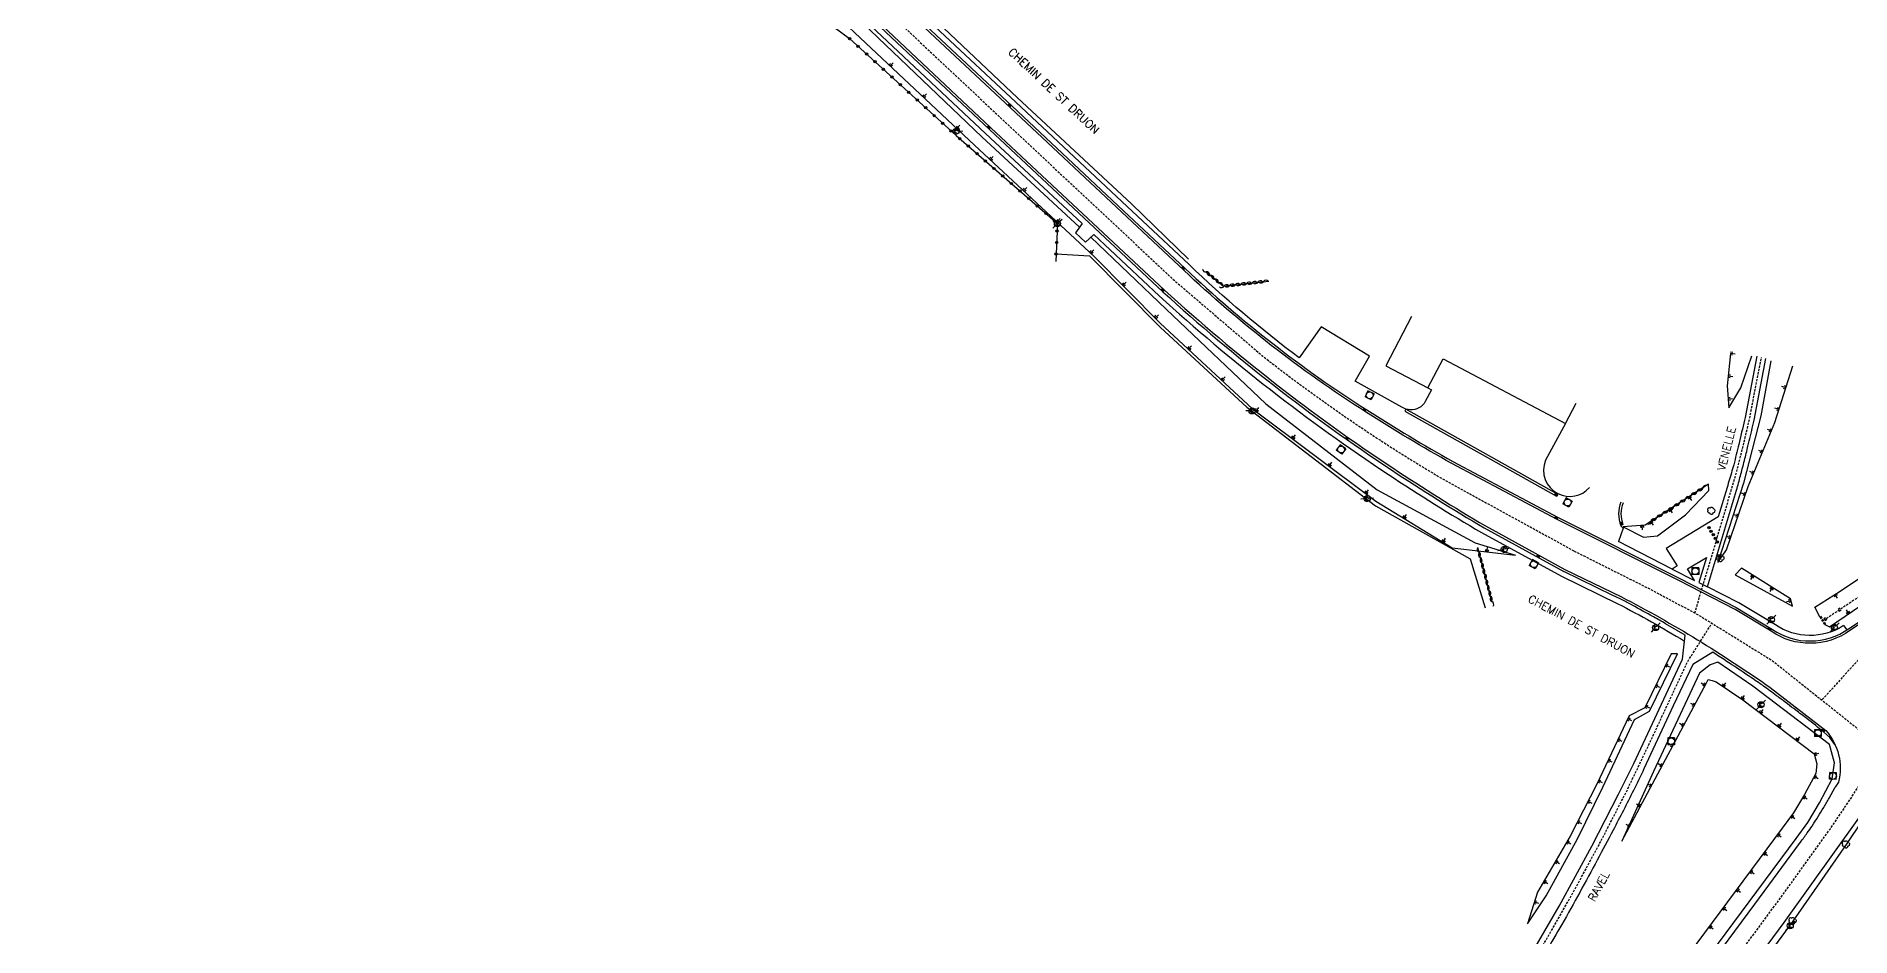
# Model space of a CAD drawing. Header units: millimetres. Extents: x 84999 to 86000, y 139000 to 140000.
# Drawn here: x 85000 to 85396.9, y 139346.7 to 139543.6 of the extents above; entities that cross this region are included whole.
import ezdxf
from ezdxf.enums import TextEntityAlignment as Align

# ---------------------------------------------------------------- set-up
doc = ezdxf.new("R2010")
doc.units = ezdxf.units.MM
doc.linetypes.add('DASHED', pattern=[0.75, 0.5, -0.25])
doc.layers.get('0').update_dxf_attribs({"linetype": 'CONTINUOUS'})
for name, color, linetype in [('W0001', 6, 'DASHED'), ('W0008', 7, 'CONTINUOUS'), ('W0100', 7, 'CONTINUOUS'), ('W0112', 1, 'DASHED'), ('W0211', 2, 'CONTINUOUS'), ('W0220', 5, 'DASHED'), ('W0300', 7, 'CONTINUOUS'), ('W0302', 3, 'CONTINUOUS'), ('W0310', 3, 'CONTINUOUS'), ('W0322', 7, 'CONTINUOUS'), ('W0330', 7, 'CONTINUOUS'), ('W0334', 7, 'CONTINUOUS'), ('W0400', 7, 'CONTINUOUS'), ('W0420', 7, 'CONTINUOUS'), ('W0471', 7, 'CONTINUOUS'), ('W0989', 7, 'CONTINUOUS')]:
    doc.layers.add(name, color=color, linetype=linetype)
doc.styles.get("Standard").update_dxf_attribs({"font": 'romans.shx', "width": 0.85})

# ---------------------------------------------------------------- blocks, each defined once
blk = doc.blocks.new('t220o')
at = {"color": 0, "linetype": 'Continuous'}
for p, q in [((-0.25, 0.25), (0.25, 0.25)), ((-0.25, -0.25), (0.25, -0.25))]:
    blk.add_line(p, q, dxfattribs=at)
blk = doc.blocks.new('t310o')
at = {"color": 0, "linetype": 'Continuous'}
for centre, start, end in [((-0.5, 0.38), 216.8699, 323.1304), ((0.5, -0.37), 36.8699, 143.1303)]:
    blk.add_arc(centre, 0.625, start, end, dxfattribs=at)
blk = doc.blocks.new('t211o')
at = {"color": 0, "linetype": 'Continuous'}
for p, q in [((-0.29, 0.5), (-0.29, 0)), ((0, 1), (0, 0)), ((0.29, 0.5), (0.29, 0))]:
    blk.add_line(p, q, dxfattribs=at)
blk = doc.blocks.new('T471')
for p, q in [((-0.333334, 0.333334), (-0.333334, -0.333334)), ((-0.333334, 0.333334), (0.333334, 0.333334)), ((-0.333334, 0), (0, 0)), ((0.500001, 0.500001), (1.000002, 1.000002)), ((-0.500001, -0.500001), (-1.000002, -1.000002)), ((-0.333334, -0.333334), (0.333334, -0.333334))]:
    blk.add_line(p, q)
blk.add_ellipse((0, 0), major_axis=(0.471405, 0.471405), ratio=1, start_param=5.4977871438, end_param=11.780972451)
blk = doc.blocks.new('T300')
for p, q in [((-0.8, 0.51), (-0.86, 0.34)), ((-0.86, 0.34), (-0.86, 0.17)), ((-0.86, 0.17), (-0.74, 0.06)), ((-0.69, 0.63), (-0.8, 0.51)), ((-0.8, -0.06), (-0.74, 0.06)), ((-0.74, 0.06), (-0.69, 0.11)), ((-0.57, 0.69), (-0.69, 0.63)), ((-0.46, 0.69), (-0.57, 0.69)), ((-0.29, 0.63), (-0.46, 0.69)), ((-0.29, 0.63), (-0.17, 0.74)), ((-0.23, 0.57), (-0.29, 0.63)), ((-0.17, 0.74), (-0.06, 0.8)), ((-0.06, 0.8), (0.06, 0.8)), ((0.06, 0.8), (0.23, 0.74)), ((0.23, 0.74), (0.34, 0.63)), ((0.34, 0.63), (0.4, 0.51)), ((0.46, 0.46), (0.34, 0.46)), ((0.4, 0.51), (0.4, 0.46)), ((0.57, 0.4), (0.46, 0.46)), ((0.57, 0.4), (0.69, 0.29)), ((0.69, 0.29), (0.74, 0.17)), ((0.74, 0.06), (0.69, -0.17)), ((0.74, 0.17), (0.74, 0.06)), ((-0.8, -0.17), (-0.8, -0.06)), ((-0.8, -0.23), (-0.8, -0.17)), ((-0.74, -0.34), (-0.8, -0.23)), ((-0.69, -0.4), (-0.74, -0.34)), ((-0.51, -0.46), (-0.69, -0.4)), ((-0.4, -0.46), (-0.51, -0.46)), ((-0.4, -0.46), (-0.34, -0.46)), ((-0.34, -0.46), (-0.34, -0.4)), ((-0.34, -0.51), (-0.34, -0.46)), ((-0.29, -0.63), (-0.34, -0.51)), ((-0.17, -0.74), (-0.29, -0.63)), ((-0.06, -0.8), (-0.17, -0.74)), ((0.06, -0.8), (-0.06, -0.8)), ((0.17, -0.74), (0.06, -0.8)), ((0.23, -0.69), (0.17, -0.74)), ((0.29, -0.46), (0.23, -0.46)), ((0.29, -0.63), (0.23, -0.69)), ((0.46, -0.4), (0.29, -0.46)), ((0.34, -0.51), (0.29, -0.63)), ((0.34, -0.51), (0.34, -0.46)), ((0.57, -0.34), (0.46, -0.4)), ((0.63, -0.29), (0.57, -0.34)), ((0.69, -0.17), (0.63, -0.29))]:
    blk.add_line(p, q)
blk = doc.blocks.new('T420')
for p, q in [((0.75, 0.75), (-0.75, 0.75)), ((-0.75, 0.75), (-0.75, -0.75)), ((0.75, 0.75), (0.75, -0.75)), ((0.75, -0.75), (-0.75, -0.75))]:
    blk.add_line(p, q)
blk.add_ellipse((0, 0), major_axis=(-0.53, 0.53), ratio=1, start_param=3.926991, end_param=10.210176)
blk = doc.blocks.new('T400')
for p, q in [((-0.15, 0.3), (0.15, 0.3)), ((-0.15, -0.25), (-0.15, 0.3)), ((-0.15, 0.15), (0.15, 0.15)), ((-0.15, 0), (0.15, 0)), ((0.15, 0.3), (0.15, -0.25)), ((-0.15, -0.15), (0.15, -0.15)), ((-0.15, -0.25), (-0.15, -0.3)), ((-0.15, -0.3), (0.15, -0.3)), ((0.15, -0.3), (0.15, -0.25))]:
    blk.add_line(p, q)
blk = doc.blocks.new('t322o')
at = {"color": 0, "linetype": 'Continuous'}
for radius in [0.25, 0.15]:
    blk.add_circle((0, 0), radius, dxfattribs=at)

msp = doc.modelspace()

# ---------------------------------------------------------------- linework, layer by layer
at = {"layer": 'W0001', "flags": 128}
msp.add_lwpolyline([(85000, 139670.05), (85034.96, 139654.23), (85055.94, 139644.77), (85087.33, 139630.53), (85100.27, 139624.71, -0.049074), (85112.53, 139617.37, -0.036441), (85122.69, 139609.01), (85125.49, 139606.23), (85132.82, 139598.9), (85157, 139576.34), (85184.58, 139550.48), (85210.99, 139525.69), (85235.39, 139502.85), (85248.89, 139490.22), (85268.27, 139473.63, 0.033037), (85307.51, 139446.84), (85336.38, 139431)], format="xyb", dxfattribs=at)
for points in [[(85541.64, 139508.44), (85490.07, 139473.13), (85434.56, 139434.92), (85409.85, 139417.92), (85404.17, 139413.4), (85390.56, 139398.41)], [(85567.06, 139504.29), (85558.73, 139495.6), (85532.7, 139467.85), (85482.72, 139414.53), (85444.55, 139373.94), (85400.3, 139328.92), (85362.76, 139292.58), (85325.35, 139258.45), (85296.77, 139233.45), (85283.26, 139221.84), (85264.82, 139210.89), (85276.78, 139228.24), (85283.24, 139234.59), (85294.77, 139246.35), (85303.96, 139256.16), (85314.15, 139267.51), (85322.79, 139277.46), (85331.67, 139288.31), (85340.34, 139299.2), (85348.94, 139310.36), (85369.98, 139339.48), (85384.01, 139358.53), (85392.43, 139370.26), (85397.2, 139377.34), (85403.76, 139387.89)], [(85362.76, 139417.45), (85366.3, 139429.25), (85368.94, 139438.18), (85371.84, 139447.98), (85373.4, 139454.13), (85374.76, 139459.92), (85376.05, 139466.63), (85377.34, 139473.34)], [(85336.38, 139431), (85352.95, 139422.7), (85363.7, 139416.95), (85379.68, 139407.07), (85411.09, 139382.06), (85429.61, 139367.53)], [(85141.25, 139142.65), (85148.36, 139148.36), (85166.6, 139162.92), (85184.71, 139177.28), (85200.71, 139190.22), (85209.94, 139198.23), (85216.19, 139203.89), (85224.77, 139212.03), (85230.68, 139217.72), (85237.12, 139224.23), (85243.53, 139230.85), (85249.31, 139237.01), (85256.78, 139245.14), (85264.46, 139253.84), (85272.96, 139264.06), (85284.67, 139278.73), (85293.77, 139290.66), (85301.87, 139301.81), (85313.32, 139318.59), (85319.36, 139327.91), (85325.64, 139338.08), (85331.57, 139348.21), (85337.22, 139358.28), (85341.83, 139366.78), (85347.81, 139378.37), (85352.95, 139389.11), (85361.19, 139406.78), (85366.51, 139415.21)]]:
    msp.add_lwpolyline(points, dxfattribs=at)
at = {"layer": 'W0008'}
for points in [[(85000, 139666.81), (85033.73, 139651.53), (85054.7, 139642.05), (85071.78, 139634.24), (85099.02, 139621.99, -0.083475), (85118.05, 139608.73), (85118.37, 139609.08), (85123.37, 139604.1), (85130.73, 139596.74), (85154.96, 139574.15), (85182.55, 139548.23), (85208.81, 139523.54), (85246.79, 139488.04, 0.038484), (85296.72, 139449.16, 0.013144), (85316.97, 139436.5), (85334.37, 139426.98), (85346.73, 139420.99, -0.033245), (85379.29, 139401.14), (85391.46, 139391.73, -0.248083), (85394.22, 139380.47), (85393.5, 139379.33)], [(85610.35, 139566.03, -0.029238), (85547.28, 139517.67), (85524.47, 139501.93), (85497.89, 139483.62), (85472.95, 139466.42), (85444.26, 139446.41), (85419.51, 139429.31), (85404.87, 139419.58), (85405.14, 139419.15), (85396.71, 139413.59, -0.311797), (85379.48, 139413.44), (85371.59, 139418.2), (85359.26, 139424.57), (85332.69, 139437.87), (85309.6, 139450.15, -0.013697), (85290.77, 139461.43, -0.047231), (85250.99, 139492.4), (85237.46, 139505.07), (85213.08, 139527.92), (85186.61, 139552.74)]]:
    msp.add_lwpolyline(points, format="xyb", dxfattribs=at)
at = {"layer": 'W0008', "flags": 128}
for points in [[(85376.37, 139473.59), (85373.77, 139460.19, -0.010346), (85373.65, 139459.6, -0.001153), (85372.38, 139454.32, -0.001102), (85371.3, 139449.88, -0.010014), (85371.17, 139449.4, -0.001773), (85370.91, 139448.52, -0.000432), (85369.84, 139444.91), (85367.91, 139438.45), (85356.54, 139431.58), (85358.93, 139427.77), (85357.79, 139427.04), (85362.68, 139424.57), (85361.16, 139427.08), (85365.33, 139429.61), (85363.68, 139424.09), (85365.53, 139423.14), (85371.9, 139444.33, 0.006442), (85372.35, 139445.89, 0.003248), (85373.17, 139448.99, 0.002078), (85373.64, 139450.83, 0.001228), (85374.41, 139453.95, 0.00267), (85375.49, 139458.45, 0.010124), (85375.74, 139459.64), (85378.31, 139473.08)], [(85325.51, 139340.28), (85333.08, 139353.34), (85340.24, 139366.43), (85346.11, 139377.8), (85349.45, 139384.53), (85360.07, 139407.36), (85360.68, 139412.61), (85356.39, 139415.11, 0.004745), (85353.76, 139416.59, 0.000109), (85349.08, 139419.17, 0.004842), (85348.97, 139419.23, 0.003515), (85346.75, 139420.37, 0.004203), (85344.88, 139421.3), (85334.14, 139426.53)], [(85393.43, 139388.67), (85392.31, 139390.25), (85391.02, 139391.41, 0.000716), (85387.27, 139394.36, 0.003408), (85384.89, 139396.18, 0.000048), (85381.18, 139398.98, 0.001301), (85381.05, 139399.09, 0.004399), (85378.08, 139401.26, 0.006197), (85375.94, 139402.76, 0.002753), (85375.75, 139402.89, 0.000109), (85370.9, 139406.13, 0.002516), (85369.55, 139407.02, 0.001189), (85366.69, 139408.88), (85362.31, 139406.21), (85358.06, 139397.15), (85351.66, 139383.38, -0.0075), (85349.37, 139378.65, -0.004029), (85344.91, 139369.94, -0.003002), (85341.45, 139363.42, -0.00276), (85337.61, 139356.36, -0.00269), (85333.69, 139349.35, -0.003112), (85330.23, 139343.33, -0.00394)], [(85364.44, 139338.3), (85375.91, 139353.76), (85385.89, 139367.3, 0.002258), (85387.37, 139369.34, 0.003098), (85388.44, 139370.83, 0.014517), (85388.52, 139370.96, 0.000483), (85390.97, 139374.92, 0.009081), (85392.19, 139376.97), (85393.5, 139379.33)], [(85398.59, 139372.6), (85382.27, 139349.73), (85371.07, 139334.67), (85351.59, 139307.6, -0.008156), (85349.87, 139305.28, -0.003025), (85345.07, 139299.16, -0.000397), (85341.61, 139294.8, -0.000217), (85335.26, 139286.82, -0.000508), (85329.68, 139279.84, -0.001196), (85327.3, 139276.88, -0.008727), (85324.56, 139273.6, -0.003625), (85317.75, 139265.86, -0.000993), (85312.81, 139260.36, -0.000959), (85307.68, 139254.68, -0.001675), (85301.22, 139247.61, -0.003922), (85298.43, 139244.62, -0.00496), (85298.16, 139244.34, -0.000148), (85288.83, 139234.9, -0.003183), (85286.52, 139232.59, -0.001444), (85281.38, 139227.55), (85281.89, 139226.96)]]:
    msp.add_lwpolyline(points, format="xyb", dxfattribs=at)
at = {"layer": 'W0100'}
msp.add_lwpolyline([(85300.83, 139482.28), (85295.18, 139471.53), (85304.4, 139466.69), (85307.72, 139473.01), (85334.51, 139458.92), (85336.83, 139463.34)], dxfattribs=at)
at = {"layer": 'W0112', "flags": 128}
msp.add_lwpolyline([(85390.1, 139416.63), (85391.12, 139414.91), (85391.36, 139415.05), (85390.34, 139416.77)], close=True, dxfattribs=at)
at = {"layer": 'W0211', "flags": 128}
for points in [[(85390.14, 139416.61), (85389.03, 139418.73), (85394.59, 139422.22), (85408.95, 139431.84), (85430.38, 139446.22), (85459.57, 139465.95), (85462.77, 139470), (85467.38, 139472.43), (85482.64, 139480.49), (85528.29, 139511.59), (85538.91, 139518.82), (85570.4, 139540.79), (85594.87, 139558.83), (85624.46, 139584.67), (85646.27, 139605.75)], [(85391.23, 139414.91), (85392.23, 139414.45), (85447.39, 139451.98), (85470.79, 139467.99), (85473.36, 139468.51), (85475.81, 139470.06), (85497.79, 139484.79), (85515.26, 139497.02)], [(85379.44, 139472.62), (85377.22, 139460.56), (85373.4, 139445.85), (85367.8, 139428.52), (85369.68, 139431.23), (85374.47, 139445.14), (85380.3, 139459.1), (85384.19, 139471.53)], [(85370.58, 139474.18), (85369.86, 139467.14), (85370.2, 139462.28), (85372.83, 139466.69), (85375.25, 139473.72)], [(85351.91, 139436.66), (85347.11, 139436.27), (85351.54, 139434.02), (85354.62, 139434.36), (85360.72, 139438.95), (85365.83, 139444.27), (85365.77, 139445.6)], [(85355.99, 139329.12), (85384.93, 139368.13), (85387.52, 139371.66), (85390.04, 139375.93), (85392.85, 139381.16), (85393.3, 139384.71), (85392.25, 139388.71), (85375.48, 139401.48), (85367.79, 139406.68), (85366.15, 139406.14), (85363.84, 139404.26), (85353.74, 139382.81), (85346.81, 139367.54), (85365.33, 139402.2), (85365.71, 139402.92), (85366.54, 139402.66), (85367.46, 139402.36), (85373.28, 139398.43), (85388.88, 139386.66), (85389.48, 139384.44), (85389.22, 139382.33), (85386.76, 139377.77), (85384.38, 139373.73), (85381.91, 139370.36), (85352.97, 139331.36)], [(85399.49, 139372.17), (85395.88, 139366.84), (85384.2, 139350.07), (85364.57, 139323.31)]]:
    msp.add_lwpolyline(points, dxfattribs=at)
at = {"layer": 'W0211'}
for points in [[(85121.53, 139597.75), (85123.33, 139597.65), (85124.83, 139596.38), (85149.95, 139571.96), (85179.01, 139544.29), (85205.21, 139519.74), (85231.4, 139495.44), (85245.86, 139480.84), (85266.06, 139462.1), (85293.01, 139441.89), (85309.69, 139431.69), (85323.53, 139430.07)], [(85121.53, 139597.75), (85126.31, 139597.5), (85180.89, 139546.38), (85206.79, 139521.61), (85228.2, 139501.81)], [(85230.67, 139499.61), (85247.18, 139483.91), (85268.98, 139463.16), (85293.28, 139444.4), (85314.76, 139432.8), (85323.53, 139430.07)]]:
    msp.add_lwpolyline(points, dxfattribs=at)
at = {"layer": 'W0211', "flags": 128}
for points in [[(85371.59, 139425.82), (85384.17, 139418.91), (85383.74, 139420.58), (85372.98, 139427.22)], [(85326.18, 139349.47), (85330.24, 139355.63), (85337.1, 139368.04), (85342.65, 139379.33), (85349.62, 139394.17), (85352.87, 139395.95), (85358.97, 139408.55), (85357.61, 139408.52), (85351.86, 139396.71), (85348.43, 139394.94), (85341.32, 139380.03), (85335.54, 139368.62), (85328.37, 139356.38)]]:
    msp.add_lwpolyline(points, close=True, dxfattribs=at)
msp.add_lwpolyline([(85384.88, 139323.67, 0.000027), (85397.57, 139336.09, 0.000884)], format="xyb", dxfattribs=at)
at = {"layer": 'W0220', "flags": 128}
msp.add_lwpolyline([(85469.01, 139468.55), (85444.74, 139451.72), (85390.92, 139415.79)], dxfattribs=at)
at = {"layer": 'W0302'}
msp.add_lwpolyline([(85173.9, 139567.77), (85186.44, 139556.84), (85213.29, 139531.36), (85214.65, 139530.14), (85239.57, 139506.9), (85252.01, 139494.86)], dxfattribs=at)
at = {"layer": 'W0310'}
for points in [[(85255.89, 139492.03), (85259.69, 139488.91), (85269.58, 139490.05)], [(85318.41, 139419.93), (85315.31, 139431.7)]]:
    msp.add_lwpolyline(points, dxfattribs=at)
at = {"layer": 'W0310', "flags": 128}
msp.add_lwpolyline([(85365.77, 139445.6), (85351.91, 139436.66)], dxfattribs=at)
at = {"layer": 'W0322'}
msp.add_lwpolyline([(85121.53, 139597.75), (85148.56, 139570.56), (85161.35, 139557.89), (85174.25, 139545.78), (85177.91, 139543.07), (85201.21, 139521.87), (85223.36, 139502.61), (85223, 139494.35)], dxfattribs=at)
at = {"layer": 'W0330'}
msp.add_lwpolyline([(85223.08, 139496.01), (85230.4, 139495.52), (85245.89, 139479.89), (85264.81, 139462.47), (85292.91, 139440.87), (85313.65, 139429.33), (85316.91, 139418.61)], dxfattribs=at)
at = {"layer": 'W0334'}
for points in [[(85257.75, 139591.01), (85249.38, 139591.69), (85236.48, 139593.15), (85231.33, 139594.12), (85225.18, 139595.42), (85184.85, 139603.84), (85140.5, 139613.07), (85139.92, 139613.14), (85131.98, 139614.29), (85130.98, 139614.21, 0.57016), (85127.92, 139608.42), (85175.1, 139564.18), (85186.95, 139553.11), (85213.43, 139528.29), (85237.81, 139505.43), (85251.33, 139492.76, 0.047231), (85291.04, 139461.85, 0.013694), (85309.84, 139450.59), (85332.92, 139438.31), (85359.49, 139425.02), (85371.83, 139418.64), (85379.75, 139413.86, 0.312182), (85396.43, 139414), (85404.87, 139419.58)], [(85118.05, 139608.73), (85123.02, 139603.75), (85130.39, 139596.38), (85154.61, 139573.79), (85182.22, 139547.85), (85208.47, 139523.18), (85246.45, 139487.67, 0.038486), (85296.44, 139448.74, 0.013148), (85316.72, 139436.07), (85334.14, 139426.53)], [(85304.4, 139466.69), (85305.18, 139466.28), (85303.83, 139463.69, -0.157787), (85302.43, 139462.28, -0.274983), (85298.7, 139462.49), (85288.51, 139468.18), (85291.65, 139473.64), (85281.07, 139480.04), (85276.27, 139473.22, -0.029734), (85252.15, 139493.64), (85238.63, 139506.31), (85214.25, 139529.16), (85187.75, 139554), (85175.78, 139564.9), (85145.04, 139593.92), (85131.85, 139605.74), (85129.33, 139608.34), (85129.5, 139608.74), (85132.85, 139606.96)], [(85121.53, 139597.75), (85123.93, 139600.22), (85129.97, 139595.27), (85153.82, 139573.05), (85181.41, 139546.96), (85207.65, 139522.3), (85228.76, 139502.6), (85227.32, 139500.56), (85229.53, 139498.57), (85231.3, 139500.19), (85245.64, 139486.79, 0.038491), (85295.78, 139447.74, 0.013159), (85316.13, 139435.02), (85333.59, 139425.47), (85345.97, 139419.47, -0.014626), (85360.53, 139411.32, -0.014626)], [(85334.51, 139458.92), (85330.15, 139450.85, 0.402996), (85332.84, 139443.58, 0.341503), (85339.74, 139444.87)], [(85346.62, 139441.72, 0.199238), (85346.63, 139436.51), (85347.13, 139436), (85346.06, 139433.08)], [(85347.09, 139441.53, 0.195401), (85347.06, 139436.79), (85346.63, 139436.51)], [(85395.29, 139414.68, -0.301817), (85380.4, 139414.87), (85372.42, 139419.69), (85365.53, 139423.14)]]:
    msp.add_lwpolyline(points, format="xyb", dxfattribs=at)
msp.add_lwpolyline([(85332.78, 139443.43), (85299.57, 139462.02), (85299.32, 139461.61), (85332.53, 139443.02)], close=True, dxfattribs=at)
for points in [[(85357.79, 139427.04), (85346.06, 139433.08)], [(85395.29, 139414.68), (85396.05, 139413.74)]]:
    msp.add_lwpolyline(points, dxfattribs=at)

# ---------------------------------------------------------------- block references
at = {"layer": 'W0211'}
for p, rotation in [((85186.73, 139537.06), 316.854944671816), ((85194.02, 139530.22), 316.854944671816), ((85201.32, 139523.38), 316.854944671816), ((85208.63, 139516.56), 317.144238367572), ((85215.96, 139509.76), 317.144238367572), ((85223.29, 139502.96), 317.144238367572), ((85230.62, 139496.16), 317.144238367572), ((85237.69, 139489.09), 314.726955672087), ((85244.73, 139481.98), 314.726955672087), ((85252.01, 139475.13), 317.158309156063), ((85370.58, 139474.18), 264.141486981209), ((85259.34, 139468.33), 317.158309156063), ((85370.07, 139469.21), 264.1414869810599), ((85370.06, 139464.23), 274.0365546758376), ((85382.7, 139466.76), 72.60372820798813), ((85266.73, 139461.6), 323.130238424638), ((85381.2, 139461.99), 72.60372820803481), ((85274.73, 139455.6), 323.130238424638), ((85379.54, 139457.28), 67.34152246199719), ((85377.61, 139452.66), 67.34152246218297), ((85282.73, 139449.6), 323.130238424638), ((85375.69, 139448.05), 67.3415224616094), ((85290.73, 139443.6), 323.130238424638), ((85373.87, 139443.39), 70.98225882535813), ((85357.37, 139440.18), 212.7962120945649), ((85361.57, 139442.89), 212.7962120948495), ((85299.11, 139438.16), 328.5452325312341), ((85351.28, 139436.61), 184.732939954981), ((85353.17, 139437.47), 212.7962120946366), ((85372.24, 139438.67), 70.98225882445134), ((85307.64, 139432.94), 328.5452325312341), ((85317.24, 139430.81), 353.339199015133), ((85370.61, 139433.94), 70.9822588249313), ((85368.46, 139429.47), 55.32668737727938), ((85375.55, 139425.64), 148.2707406590619), ((85379.8, 139423.01), 148.2707406588243), ((85383.83, 139420.21), 104.6052752154623), ((85393.49, 139421.53), 212.1391701671519), ((85396.42, 139417.3), 34.23000063865506), ((85356.41, 139406.05), 244.0546323976033), ((85354.22, 139401.56), 244.0546323975617), ((85365.05, 139401.68), 61.89042714613987), ((85368.91, 139401.38), 325.9200344369204), ((85352.03, 139397.06), 244.0546323978155), ((85362.69, 139397.27), 61.8904271456462), ((85373.05, 139398.58), 325.920034437072), ((85377.05, 139395.58), 322.9693659745781), ((85348.1, 139394.27), 244.5174079294152), ((85360.34, 139392.86), 61.89042714610875), ((85381.05, 139392.57), 322.9693659745693), ((85345.95, 139389.76), 244.5174079297699), ((85357.98, 139388.45), 61.8904271464604), ((85385.04, 139389.56), 322.9693659744688), ((85343.8, 139385.24), 244.5174079298658), ((85355.62, 139384.04), 61.8904271460511), ((85388.93, 139386.48), 285.1992331537518), ((85341.65, 139380.73), 244.5174079291936), ((85353.27, 139379.63), 61.8904271455774), ((85388.86, 139381.66), 241.7009373507108), ((85339.41, 139376.26), 243.1415193514318), ((85386.47, 139377.27), 239.5182385947209), ((85350.91, 139375.22), 61.8904271473582), ((85383.85, 139373.01), 233.7040381241647), ((85337.15, 139371.8), 243.141519352139), ((85348.56, 139370.81), 61.89042714331816), ((85380.89, 139368.99), 233.4242004599784), ((85334.81, 139367.38), 239.6419203778862), ((85377.91, 139364.97), 233.4242004598462), ((85332.29, 139363.07), 239.6419203781354), ((85374.93, 139360.96), 233.4242004598462), ((85329.76, 139358.75), 239.6419203784428), ((85371.95, 139356.94), 233.4242004599382), ((85327.69, 139354.23), 252.3827650997656), ((85368.97, 139352.93), 233.4242004598059), ((85365.99, 139348.91), 233.4242004596737)]:
    msp.add_blockref('t211o', p, dxfattribs=dict(at, rotation=rotation))
at = {"layer": 'W0220', "rotation": 213.7246989999695}
for p in [(85391.33, 139416.07), (85394.45, 139418.15)]:
    msp.add_blockref('t220o', p, dxfattribs=at)
at = {"layer": 'W0300'}
for p in [(85366.43, 139439.77), (85368.41, 139429.43), (85395.88, 139366.84), (85384.2, 139350.07)]:
    msp.add_blockref('T300', p, dxfattribs=at)
at = {"layer": 'W0310'}
for p, rotation in [((85255.89, 139492.03), 320.667148005037), ((85256.86, 139491.23), 320.667148005037), ((85257.82, 139490.44), 320.667148005037), ((85258.79, 139489.65), 320.667148005037), ((85259.78, 139488.92), 6.57860207394835), ((85261.02, 139489.06), 6.57860207394835), ((85262.26, 139489.2), 6.57860207394835), ((85263.5, 139489.35), 6.57860207394835), ((85264.74, 139489.49), 6.57860207394835), ((85265.98, 139489.63), 6.57860207394835), ((85267.23, 139489.78), 6.57860207394835), ((85268.47, 139489.92), 6.57860207394835), ((85361.99, 139443.16), 212.7962120946732), ((85363.25, 139443.97), 212.7962120946732), ((85364.51, 139444.78), 212.7962120946732), ((85355.69, 139439.1), 212.7962120946732), ((85356.95, 139439.91), 212.7962120946732), ((85358.21, 139440.72), 212.7962120946732), ((85359.47, 139441.53), 212.7962120946732), ((85360.73, 139442.35), 212.7962120946732), ((85353.17, 139437.47), 212.7962120946732), ((85354.43, 139438.29), 212.7962120946732), ((85315.55, 139430.8), 104.769293697588), ((85315.86, 139429.6), 104.769293697588), ((85316.18, 139428.39), 104.769293697588), ((85316.5, 139427.18), 104.769293697588), ((85316.82, 139425.97), 104.769293697588), ((85317.14, 139424.76), 104.769293697588), ((85317.46, 139423.55), 104.769293697588), ((85317.78, 139422.34), 104.769293697588), ((85318.1, 139421.13), 104.769293697588), ((85318.41, 139419.93), 104.769293697588)]:
    msp.add_blockref('t310o', p, dxfattribs=dict(at, rotation=rotation))
at = {"layer": 'W0322'}
for p, rotation in [((85177.91, 139543.07), 317.706110156883), ((85179.76, 139541.38), 317.706110156883), ((85181.61, 139539.7), 317.706110156883), ((85183.46, 139538.02), 317.706110156883), ((85185.31, 139536.34), 317.706110156883), ((85187.15, 139534.66), 317.706110156883), ((85189, 139532.97), 317.706110156883), ((85190.85, 139531.29), 317.706110156883), ((85192.7, 139529.61), 317.706110156883), ((85194.55, 139527.93), 317.706110156883), ((85196.4, 139526.24), 317.706110156883), ((85198.25, 139524.56), 317.706110156883), ((85200.1, 139522.88), 317.706110156883), ((85201.96, 139521.21), 319.005412126478), ((85203.85, 139519.57), 319.005412126478), ((85205.74, 139517.93), 319.005412126478), ((85207.62, 139516.29), 319.005412126478), ((85209.51, 139514.65), 319.005412126478), ((85211.4, 139513.01), 319.005412126478), ((85213.29, 139511.37), 319.005412126478), ((85215.17, 139509.73), 319.005412126478), ((85217.06, 139508.09), 319.005412126478), ((85218.95, 139506.45), 319.005412126478), ((85220.83, 139504.81), 319.005412126478), ((85222.72, 139503.17), 319.005412126478), ((85223.29, 139500.97), 267.508702709158), ((85223.07, 139495.97), 267.508702709158), ((85223.18, 139498.47), 267.508702709158), ((85365.87, 139436.09), 38.70002412685552), ((85366.32, 139435.29), 38.70002412685552), ((85366.8, 139434.55), 38.70002412685552), ((85367.25, 139433.76), 38.70002412685552), ((85367.72, 139432.99), 38.70002412685552)]:
    msp.add_blockref('t322o', p, dxfattribs=dict(at, rotation=rotation))
at = {"layer": 'W0400'}
for p, rotation in [((85212.85, 139528.44), 46.84989624652702), ((85208.38, 139523.69), 46.84989624652702), ((85250.8, 139492.82), 46.88072520079405), ((85246.35, 139488.04), 46.92969141958095), ((85290.51, 139461.9), 54.821037047226), ((85286.72, 139455.63), 54.26521060298899), ((85332.46, 139443.34), 60.75482493700504), ((85332.47, 139438.28), 61.993949906533), ((85346.71, 139437.03), 12.50822096444595), ((85328.53, 139429.87), 61.31086436792904), ((85379.17, 139414.01), 57.54595966343393), ((85390.86, 139391.73), 51.71956149754308)]:
    msp.add_blockref('T400', p, dxfattribs=dict(at, rotation=rotation))
at = {"layer": 'W0420'}
for p, rotation in [((85291.64, 139465.06), 334.149933420184), ((85285.39, 139453.21), 324.265210602989), ((85334.96, 139441.63), 330.754824937005), ((85327.59, 139428.15), 331.310864367929), ((85393, 139381.81), 266.7805778534131)]:
    msp.add_blockref('T420', p, dxfattribs=dict(at, rotation=rotation))
for p in [(85362.89, 139426.59), (85357.6, 139389.4), (85389.7, 139391.18)]:
    msp.add_blockref('T420', p, dxfattribs=at)
at = {"layer": 'W0471'}
for p, rotation in [((85201.24, 139522.82), 316.854944671816), ((85265.95, 139461.65), 314.7310215356151), ((85291.1, 139442.48), 320.315835386475), ((85321.08, 139431.36), 328.002220274906)]:
    msp.add_blockref('T471', p, dxfattribs=dict(at, rotation=rotation))
for p in [(85223.36, 139502.61), (85379.51, 139415.99), (85354.2, 139414.27), (85393.32, 139414.28), (85377.26, 139397.38), (85383.65, 139349.05)]:
    msp.add_blockref('T471', p, dxfattribs=at)

# ---------------------------------------------------------------- texts
at = {"layer": 'W0989'}
for s, rotation, p in [('CHEMIN DE ST DRUON', 316.8883, (85222.58, 139531.64)), ('VENELLE', 75.7925, (85369.7, 139453.41)), ('CHEMIN DE ST DRUON', 331.5464, (85338.02, 139414.57)), ('RAVEL', 61.5193, (85341.75, 139357.68))]:
    msp.add_text(s, height=1.75, rotation=rotation, dxfattribs=at).set_placement(p, align=Align.MIDDLE)

doc.saveas('drawing.dxf')
